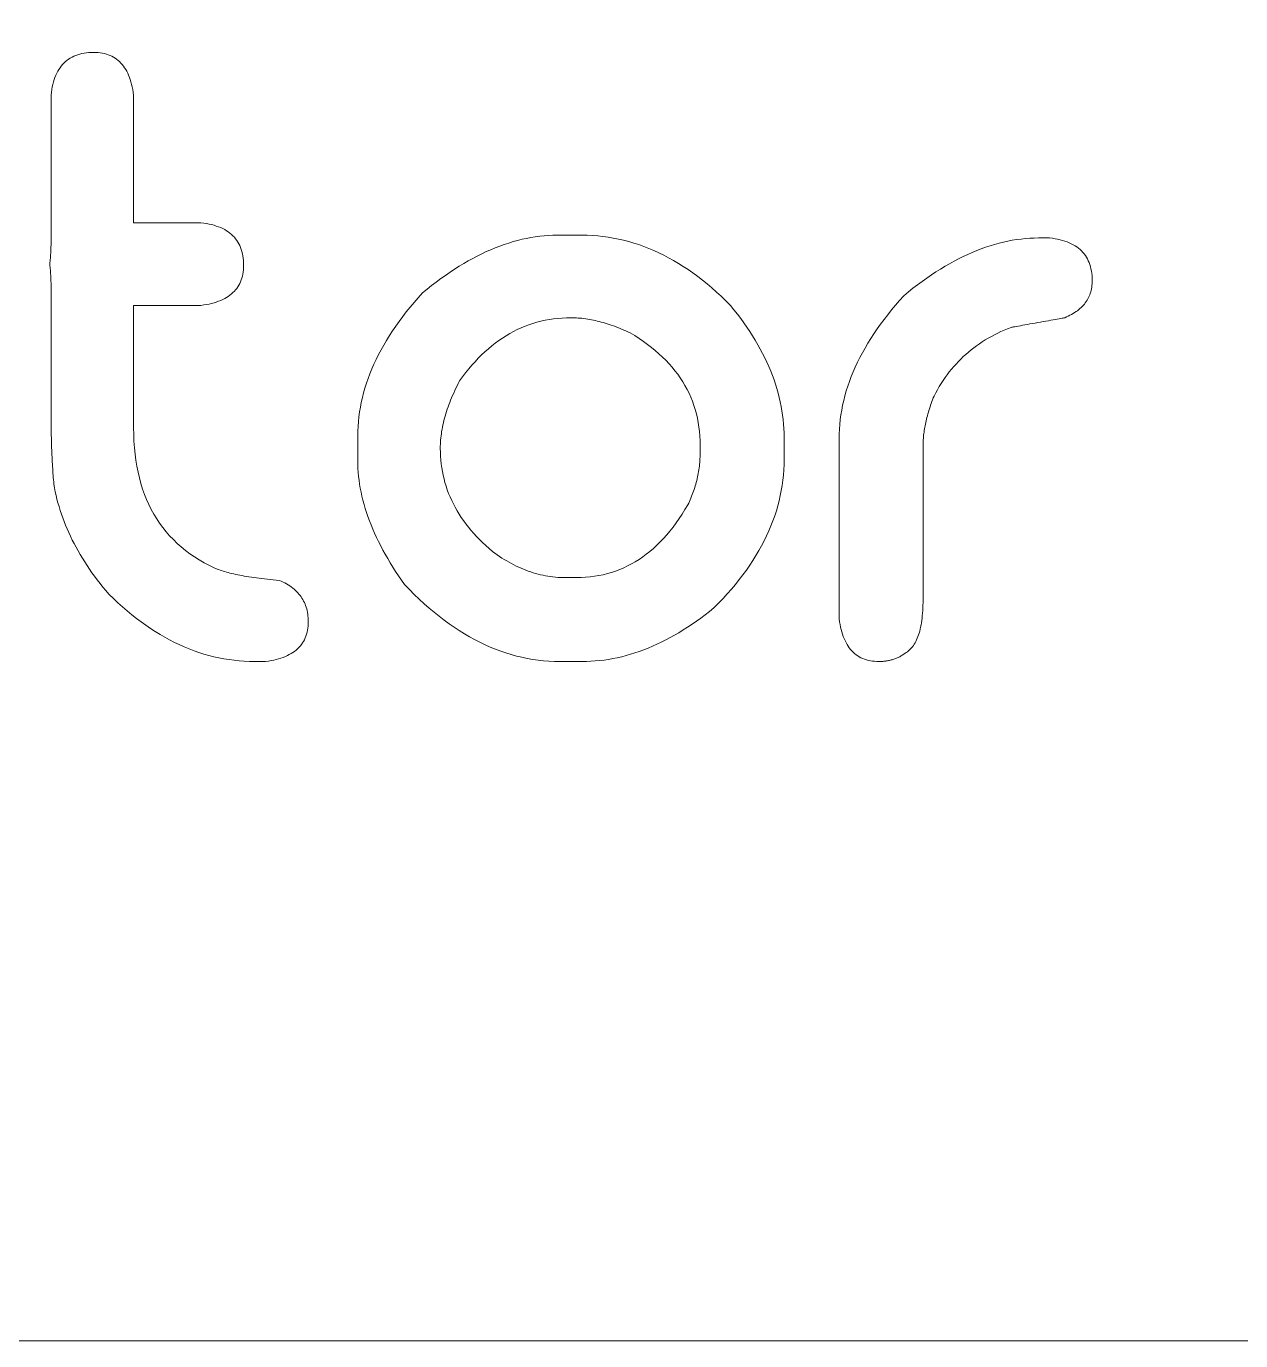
# Model space of a CAD drawing. Header units: metres. Extents: x -2538 to 7610, y -1082 to -498.
# Drawn here: x 3063.99 to 3088.13, y -1081.87 to -1055.74 of the extents above; entities that cross this region are included whole.
import ezdxf

# ---------------------------------------------------------------- set-up
doc = ezdxf.new("R2010")
doc.units = ezdxf.units.M
doc.linetypes.add('AUSGEZOGEN', pattern=[0])
doc.layers.add('Standard', color=7, linetype='AUSGEZOGEN', lineweight=25)

msp = doc.modelspace()

# ---------------------------------------------------------------- linework, layer by layer
at = {"layer": 'Standard', "color": 7, "linetype": 'AUSGEZOGEN', "lineweight": 13}
for points in [[(2572.687, -1081.873), (3134.687, -1081.873), (3134.687, -519.873), (2572.687, -519.873), (2572.687, -1081.873)], [(3065.327, -1056.254), (3065.372, -1056.255), (3065.416, -1056.258), (3065.458, -1056.262), (3065.499, -1056.269), (3065.539, -1056.277), (3065.578, -1056.288), (3065.615, -1056.3), (3065.651, -1056.314), (3065.686, -1056.33), (3065.719, -1056.348), (3065.751, -1056.368), (3065.782, -1056.39), (3065.812, -1056.413), (3065.84, -1056.439), (3065.867, -1056.466), (3065.893, -1056.495), (3065.918, -1056.526), (3065.941, -1056.559), (3065.963, -1056.594), (3065.983, -1056.631), (3066.003, -1056.669), (3066.021, -1056.71), (3066.038, -1056.752), (3066.053, -1056.797), (3066.068, -1056.843), (3066.081, -1056.891), (3066.093, -1056.941), (3066.103, -1056.992), (3066.112, -1057.046), (3066.12, -1057.102), (3066.12, -1057.11), (3066.12, -1057.134), (3066.12, -1057.173), (3066.12, -1057.225), (3066.12, -1057.29), (3066.12, -1057.366), (3066.12, -1057.452), (3066.12, -1057.548), (3066.12, -1057.651), (3066.12, -1057.761), (3066.12, -1057.877), (3066.12, -1057.997), (3066.12, -1058.12), (3066.12, -1058.246), (3066.12, -1058.373), (3066.12, -1058.5), (3066.12, -1058.626), (3066.12, -1058.749), (3066.12, -1058.87), (3066.12, -1058.985), (3066.12, -1059.095), (3066.12, -1059.199), (3066.12, -1059.294), (3066.12, -1059.38), (3066.12, -1059.456), (3066.12, -1059.521), (3066.12, -1059.573), (3066.12, -1059.612), (3066.12, -1059.636), (3066.12, -1059.645), (3066.125, -1059.645), (3066.137, -1059.645), (3066.158, -1059.645), (3066.185, -1059.645), (3066.219, -1059.645), (3066.26, -1059.645), (3066.305, -1059.645), (3066.355, -1059.645), (3066.41, -1059.645), (3066.468, -1059.645), (3066.528, -1059.645), (3066.592, -1059.645), (3066.657, -1059.645), (3066.723, -1059.645), (3066.79, -1059.645), (3066.857, -1059.645), (3066.923, -1059.645), (3066.988, -1059.645), (3067.052, -1059.645), (3067.113, -1059.645), (3067.171, -1059.645), (3067.225, -1059.645), (3067.275, -1059.645), (3067.321, -1059.645), (3067.361, -1059.645), (3067.395, -1059.645), (3067.422, -1059.645), (3067.443, -1059.645), (3067.456, -1059.645), (3067.46, -1059.645), (3067.516, -1059.651), (3067.569, -1059.659), (3067.621, -1059.669), (3067.671, -1059.68), (3067.719, -1059.693), (3067.765, -1059.707), (3067.809, -1059.722), (3067.852, -1059.74), (3067.892, -1059.758), (3067.931, -1059.778), (3067.968, -1059.8), (3068.002, -1059.823), (3068.035, -1059.847), (3068.066, -1059.873), (3068.096, -1059.901), (3068.123, -1059.93), (3068.148, -1059.96), (3068.172, -1059.992), (3068.194, -1060.026), (3068.213, -1060.061), (3068.231, -1060.097), (3068.247, -1060.135), (3068.261, -1060.175), (3068.274, -1060.215), (3068.284, -1060.258), (3068.293, -1060.302), (3068.299, -1060.347), (3068.304, -1060.394), (3068.307, -1060.442), (3068.308, -1060.492), (3068.307, -1060.537), (3068.304, -1060.581), (3068.299, -1060.623), (3068.293, -1060.664), (3068.284, -1060.704), (3068.274, -1060.743), (3068.261, -1060.78), (3068.247, -1060.816), (3068.231, -1060.851), (3068.213, -1060.884), (3068.194, -1060.916), (3068.172, -1060.947), (3068.148, -1060.977), (3068.123, -1061.005), (3068.096, -1061.032), (3068.066, -1061.058), (3068.035, -1061.083), (3068.002, -1061.106), (3067.968, -1061.128), (3067.931, -1061.149), (3067.892, -1061.168), (3067.852, -1061.186), (3067.809, -1061.203), (3067.765, -1061.219), (3067.719, -1061.233), (3067.671, -1061.246), (3067.621, -1061.258), (3067.569, -1061.268), (3067.516, -1061.277), (3067.46, -1061.285), (3067.456, -1061.285), (3067.443, -1061.285), (3067.422, -1061.285), (3067.395, -1061.285), (3067.361, -1061.285), (3067.321, -1061.285), (3067.275, -1061.285), (3067.225, -1061.285), (3067.171, -1061.285), (3067.113, -1061.285), (3067.052, -1061.285), (3066.988, -1061.285), (3066.923, -1061.285), (3066.857, -1061.285), (3066.79, -1061.285), (3066.723, -1061.285), (3066.657, -1061.285), (3066.592, -1061.285), (3066.528, -1061.285), (3066.468, -1061.285), (3066.41, -1061.285), (3066.355, -1061.285), (3066.305, -1061.285), (3066.26, -1061.285), (3066.219, -1061.285), (3066.185, -1061.285), (3066.158, -1061.285), (3066.137, -1061.285), (3066.125, -1061.285), (3066.12, -1061.285), (3066.12, -1061.293), (3066.12, -1061.316), (3066.12, -1061.353), (3066.12, -1061.403), (3066.12, -1061.465), (3066.12, -1061.538), (3066.12, -1061.621), (3066.12, -1061.712), (3066.12, -1061.811), (3066.12, -1061.916), (3066.12, -1062.027), (3066.12, -1062.142), (3066.12, -1062.26), (3066.12, -1062.38), (3066.12, -1062.502), (3066.12, -1062.623), (3066.12, -1062.744), (3066.12, -1062.862), (3066.12, -1062.977), (3066.12, -1063.088), (3066.12, -1063.193), (3066.12, -1063.292), (3066.12, -1063.383), (3066.12, -1063.466), (3066.12, -1063.539), (3066.12, -1063.601), (3066.12, -1063.651), (3066.12, -1063.688), (3066.12, -1063.711), (3066.12, -1063.719), (3066.122, -1063.854), (3066.127, -1063.986), (3066.136, -1064.115), (3066.149, -1064.241), (3066.165, -1064.364), (3066.185, -1064.484), (3066.208, -1064.602), (3066.235, -1064.717), (3066.265, -1064.828), (3066.299, -1064.937), (3066.337, -1065.043), (3066.378, -1065.146), (3066.423, -1065.246), (3066.471, -1065.344), (3066.523, -1065.438), (3066.579, -1065.53), (3066.638, -1065.618), (3066.701, -1065.704), (3066.767, -1065.787), (3066.837, -1065.867), (3066.911, -1065.944), (3066.988, -1066.018), (3067.068, -1066.089), (3067.153, -1066.158), (3067.24, -1066.223), (3067.332, -1066.286), (3067.427, -1066.346), (3067.525, -1066.403), (3067.628, -1066.457), (3067.733, -1066.508), (3067.758, -1066.519), (3067.783, -1066.529), (3067.81, -1066.54), (3067.838, -1066.55), (3067.868, -1066.56), (3067.899, -1066.57), (3067.931, -1066.58), (3067.964, -1066.59), (3067.998, -1066.599), (3068.034, -1066.608), (3068.071, -1066.617), (3068.11, -1066.626), (3068.149, -1066.635), (3068.19, -1066.643), (3068.232, -1066.651), (3068.276, -1066.66), (3068.321, -1066.667), (3068.367, -1066.675), (3068.414, -1066.683), (3068.463, -1066.69), (3068.513, -1066.697), (3068.564, -1066.704), (3068.616, -1066.711), (3068.67, -1066.718), (3068.725, -1066.724), (3068.781, -1066.731), (3068.838, -1066.737), (3068.897, -1066.743), (3068.957, -1066.748), (3069.019, -1066.754), (3069.056, -1066.77), (3069.093, -1066.787), (3069.128, -1066.805), (3069.162, -1066.824), (3069.194, -1066.843), (3069.225, -1066.863), (3069.255, -1066.884), (3069.284, -1066.906), (3069.311, -1066.928), (3069.338, -1066.952), (3069.362, -1066.975), (3069.386, -1067), (3069.408, -1067.026), (3069.429, -1067.052), (3069.449, -1067.079), (3069.468, -1067.106), (3069.485, -1067.135), (3069.501, -1067.164), (3069.516, -1067.194), (3069.529, -1067.225), (3069.541, -1067.256), (3069.552, -1067.289), (3069.562, -1067.322), (3069.57, -1067.356), (3069.577, -1067.39), (3069.583, -1067.425), (3069.587, -1067.462), (3069.59, -1067.498), (3069.592, -1067.536), (3069.593, -1067.574), (3069.592, -1067.619), (3069.589, -1067.663), (3069.584, -1067.705), (3069.578, -1067.746), (3069.569, -1067.786), (3069.559, -1067.825), (3069.547, -1067.862), (3069.533, -1067.898), (3069.516, -1067.933), (3069.499, -1067.966), (3069.479, -1067.998), (3069.457, -1068.029), (3069.434, -1068.059), (3069.408, -1068.087), (3069.381, -1068.114), (3069.352, -1068.14), (3069.321, -1068.165), (3069.288, -1068.188), (3069.253, -1068.21), (3069.216, -1068.231), (3069.177, -1068.25), (3069.137, -1068.268), (3069.095, -1068.285), (3069.05, -1068.301), (3069.004, -1068.315), (3068.956, -1068.328), (3068.906, -1068.34), (3068.854, -1068.35), (3068.801, -1068.359), (3068.745, -1068.367), (3068.744, -1068.367), (3068.742, -1068.367), (3068.739, -1068.367), (3068.735, -1068.367), (3068.729, -1068.367), (3068.722, -1068.367), (3068.715, -1068.367), (3068.707, -1068.367), (3068.698, -1068.367), (3068.688, -1068.367), (3068.679, -1068.367), (3068.668, -1068.367), (3068.658, -1068.367), (3068.647, -1068.367), (3068.636, -1068.367), (3068.625, -1068.367), (3068.614, -1068.367), (3068.603, -1068.367), (3068.593, -1068.367), (3068.583, -1068.367), (3068.574, -1068.367), (3068.565, -1068.367), (3068.557, -1068.367), (3068.549, -1068.367), (3068.543, -1068.367), (3068.537, -1068.367), (3068.533, -1068.367), (3068.529, -1068.367), (3068.527, -1068.367), (3068.526, -1068.367), (3068.424, -1068.366), (3068.321, -1068.361), (3068.219, -1068.354), (3068.118, -1068.343), (3068.017, -1068.33), (3067.916, -1068.314), (3067.816, -1068.294), (3067.716, -1068.272), (3067.617, -1068.247), (3067.518, -1068.218), (3067.419, -1068.187), (3067.321, -1068.153), (3067.223, -1068.116), (3067.126, -1068.075), (3067.029, -1068.032), (3066.933, -1067.986), (3066.837, -1067.937), (3066.741, -1067.885), (3066.646, -1067.83), (3066.552, -1067.772), (3066.457, -1067.711), (3066.363, -1067.647), (3066.27, -1067.58), (3066.177, -1067.51), (3066.084, -1067.437), (3065.992, -1067.361), (3065.901, -1067.282), (3065.809, -1067.2), (3065.718, -1067.115), (3065.628, -1067.027), (3065.568, -1066.957), (3065.51, -1066.886), (3065.453, -1066.815), (3065.398, -1066.744), (3065.345, -1066.672), (3065.293, -1066.601), (3065.243, -1066.529), (3065.195, -1066.457), (3065.148, -1066.385), (3065.102, -1066.313), (3065.059, -1066.241), (3065.017, -1066.169), (3064.976, -1066.096), (3064.937, -1066.023), (3064.9, -1065.951), (3064.864, -1065.878), (3064.83, -1065.805), (3064.798, -1065.731), (3064.767, -1065.658), (3064.738, -1065.584), (3064.71, -1065.51), (3064.684, -1065.437), (3064.66, -1065.363), (3064.637, -1065.288), (3064.616, -1065.214), (3064.596, -1065.139), (3064.578, -1065.065), (3064.562, -1064.99), (3064.547, -1064.915), (3064.534, -1064.84), (3064.531, -1064.797), (3064.527, -1064.754), (3064.524, -1064.71), (3064.521, -1064.666), (3064.517, -1064.622), (3064.514, -1064.577), (3064.512, -1064.533), (3064.509, -1064.488), (3064.506, -1064.442), (3064.504, -1064.396), (3064.501, -1064.35), (3064.499, -1064.304), (3064.497, -1064.257), (3064.495, -1064.21), (3064.493, -1064.163), (3064.491, -1064.116), (3064.49, -1064.068), (3064.488, -1064.02), (3064.487, -1063.971), (3064.486, -1063.922), (3064.484, -1063.873), (3064.483, -1063.824), (3064.482, -1063.774), (3064.482, -1063.724), (3064.481, -1063.674), (3064.481, -1063.623), (3064.48, -1063.572), (3064.48, -1063.521), (3064.48, -1063.47), (3064.48, -1063.418), (3064.48, -1063.41), (3064.48, -1063.387), (3064.48, -1063.351), (3064.48, -1063.301), (3064.48, -1063.24), (3064.48, -1063.168), (3064.48, -1063.086), (3064.48, -1062.996), (3064.48, -1062.898), (3064.48, -1062.794), (3064.48, -1062.685), (3064.48, -1062.571), (3064.48, -1062.454), (3064.48, -1062.335), (3064.48, -1062.215), (3064.48, -1062.095), (3064.48, -1061.976), (3064.48, -1061.859), (3064.48, -1061.745), (3064.48, -1061.636), (3064.48, -1061.532), (3064.48, -1061.434), (3064.48, -1061.344), (3064.48, -1061.262), (3064.48, -1061.19), (3064.48, -1061.129), (3064.48, -1061.079), (3064.48, -1061.042), (3064.48, -1061.02), (3064.48, -1061.012), (3064.48, -1060.988), (3064.479, -1060.965), (3064.479, -1060.942), (3064.479, -1060.92), (3064.479, -1060.898), (3064.478, -1060.876), (3064.478, -1060.855), (3064.478, -1060.834), (3064.477, -1060.813), (3064.476, -1060.793), (3064.476, -1060.773), (3064.475, -1060.754), (3064.474, -1060.735), (3064.474, -1060.716), (3064.473, -1060.697), (3064.472, -1060.679), (3064.471, -1060.662), (3064.47, -1060.644), (3064.468, -1060.627), (3064.467, -1060.611), (3064.466, -1060.594), (3064.465, -1060.579), (3064.463, -1060.563), (3064.462, -1060.548), (3064.46, -1060.533), (3064.459, -1060.519), (3064.457, -1060.505), (3064.456, -1060.491), (3064.454, -1060.478), (3064.452, -1060.465), (3064.454, -1060.452), (3064.456, -1060.439), (3064.457, -1060.425), (3064.459, -1060.411), (3064.46, -1060.397), (3064.462, -1060.382), (3064.463, -1060.367), (3064.465, -1060.351), (3064.466, -1060.335), (3064.467, -1060.319), (3064.468, -1060.302), (3064.47, -1060.286), (3064.471, -1060.268), (3064.472, -1060.251), (3064.473, -1060.232), (3064.474, -1060.214), (3064.474, -1060.195), (3064.475, -1060.176), (3064.476, -1060.157), (3064.476, -1060.137), (3064.477, -1060.116), (3064.478, -1060.096), (3064.478, -1060.075), (3064.478, -1060.054), (3064.479, -1060.032), (3064.479, -1060.01), (3064.479, -1059.987), (3064.479, -1059.965), (3064.48, -1059.942), (3064.48, -1059.918), (3064.48, -1059.909), (3064.48, -1059.882), (3064.48, -1059.839), (3064.48, -1059.781), (3064.48, -1059.709), (3064.48, -1059.625), (3064.48, -1059.53), (3064.48, -1059.424), (3064.48, -1059.31), (3064.48, -1059.188), (3064.48, -1059.06), (3064.48, -1058.927), (3064.48, -1058.79), (3064.48, -1058.65), (3064.48, -1058.51), (3064.48, -1058.369), (3064.48, -1058.23), (3064.48, -1058.093), (3064.48, -1057.96), (3064.48, -1057.832), (3064.48, -1057.71), (3064.48, -1057.596), (3064.48, -1057.49), (3064.48, -1057.395), (3064.48, -1057.31), (3064.48, -1057.238), (3064.48, -1057.18), (3064.48, -1057.137), (3064.48, -1057.111), (3064.48, -1057.102), (3064.486, -1057.046), (3064.494, -1056.992), (3064.504, -1056.941), (3064.515, -1056.891), (3064.528, -1056.843), (3064.542, -1056.797), (3064.557, -1056.752), (3064.575, -1056.71), (3064.593, -1056.669), (3064.613, -1056.631), (3064.635, -1056.594), (3064.658, -1056.559), (3064.682, -1056.526), (3064.708, -1056.495), (3064.736, -1056.466), (3064.765, -1056.439), (3064.795, -1056.413), (3064.827, -1056.39), (3064.861, -1056.368), (3064.896, -1056.348), (3064.932, -1056.33), (3064.97, -1056.314), (3065.01, -1056.3), (3065.05, -1056.288), (3065.093, -1056.277), (3065.137, -1056.269), (3065.182, -1056.262), (3065.229, -1056.258), (3065.277, -1056.255), (3065.327, -1056.254)], [(3074.542, -1059.891), (3074.544, -1059.891), (3074.548, -1059.891), (3074.556, -1059.891), (3074.566, -1059.891), (3074.578, -1059.891), (3074.593, -1059.891), (3074.61, -1059.891), (3074.628, -1059.891), (3074.648, -1059.891), (3074.67, -1059.891), (3074.692, -1059.891), (3074.715, -1059.891), (3074.739, -1059.891), (3074.764, -1059.891), (3074.788, -1059.891), (3074.813, -1059.891), (3074.837, -1059.891), (3074.861, -1059.891), (3074.884, -1059.891), (3074.907, -1059.891), (3074.928, -1059.891), (3074.948, -1059.891), (3074.966, -1059.891), (3074.983, -1059.891), (3074.998, -1059.891), (3075.01, -1059.891), (3075.02, -1059.891), (3075.028, -1059.891), (3075.033, -1059.891), (3075.034, -1059.891), (3075.139, -1059.892), (3075.244, -1059.897), (3075.348, -1059.905), (3075.452, -1059.915), (3075.555, -1059.929), (3075.658, -1059.946), (3075.76, -1059.967), (3075.862, -1059.99), (3075.963, -1060.016), (3076.064, -1060.046), (3076.165, -1060.078), (3076.265, -1060.114), (3076.364, -1060.153), (3076.463, -1060.194), (3076.562, -1060.239), (3076.66, -1060.287), (3076.758, -1060.338), (3076.855, -1060.393), (3076.952, -1060.45), (3077.049, -1060.51), (3077.144, -1060.574), (3077.24, -1060.641), (3077.335, -1060.71), (3077.43, -1060.783), (3077.524, -1060.859), (3077.617, -1060.938), (3077.71, -1061.02), (3077.803, -1061.105), (3077.896, -1061.194), (3077.987, -1061.285), (3078.057, -1061.372), (3078.125, -1061.458), (3078.19, -1061.545), (3078.253, -1061.632), (3078.313, -1061.719), (3078.371, -1061.806), (3078.427, -1061.893), (3078.48, -1061.98), (3078.531, -1062.067), (3078.58, -1062.154), (3078.626, -1062.241), (3078.67, -1062.329), (3078.711, -1062.416), (3078.75, -1062.503), (3078.787, -1062.591), (3078.822, -1062.678), (3078.854, -1062.766), (3078.883, -1062.854), (3078.91, -1062.941), (3078.935, -1063.029), (3078.958, -1063.117), (3078.978, -1063.205), (3078.996, -1063.293), (3079.011, -1063.381), (3079.024, -1063.469), (3079.035, -1063.557), (3079.043, -1063.645), (3079.049, -1063.733), (3079.053, -1063.822), (3079.054, -1063.91), (3079.054, -1063.912), (3079.054, -1063.916), (3079.054, -1063.922), (3079.054, -1063.931), (3079.054, -1063.943), (3079.054, -1063.956), (3079.054, -1063.971), (3079.054, -1063.987), (3079.054, -1064.005), (3079.054, -1064.024), (3079.054, -1064.044), (3079.054, -1064.064), (3079.054, -1064.085), (3079.054, -1064.107), (3079.054, -1064.129), (3079.054, -1064.151), (3079.054, -1064.172), (3079.054, -1064.194), (3079.054, -1064.214), (3079.054, -1064.234), (3079.054, -1064.253), (3079.054, -1064.271), (3079.054, -1064.287), (3079.054, -1064.302), (3079.054, -1064.315), (3079.054, -1064.326), (3079.054, -1064.335), (3079.054, -1064.342), (3079.054, -1064.346), (3079.054, -1064.348), (3079.052, -1064.452), (3079.048, -1064.556), (3079.04, -1064.659), (3079.029, -1064.762), (3079.015, -1064.864), (3078.998, -1064.967), (3078.978, -1065.068), (3078.955, -1065.17), (3078.928, -1065.271), (3078.899, -1065.371), (3078.866, -1065.472), (3078.831, -1065.571), (3078.792, -1065.671), (3078.75, -1065.77), (3078.705, -1065.869), (3078.657, -1065.967), (3078.606, -1066.065), (3078.552, -1066.162), (3078.494, -1066.259), (3078.434, -1066.356), (3078.37, -1066.452), (3078.304, -1066.548), (3078.234, -1066.643), (3078.161, -1066.739), (3078.085, -1066.833), (3078.006, -1066.928), (3077.924, -1067.021), (3077.839, -1067.115), (3077.751, -1067.208), (3077.659, -1067.301), (3077.572, -1067.371), (3077.485, -1067.438), (3077.398, -1067.503), (3077.311, -1067.566), (3077.224, -1067.627), (3077.136, -1067.685), (3077.049, -1067.74), (3076.962, -1067.794), (3076.874, -1067.845), (3076.787, -1067.893), (3076.7, -1067.939), (3076.612, -1067.983), (3076.525, -1068.025), (3076.438, -1068.064), (3076.35, -1068.101), (3076.263, -1068.135), (3076.175, -1068.167), (3076.087, -1068.197), (3076, -1068.224), (3075.912, -1068.249), (3075.824, -1068.271), (3075.737, -1068.291), (3075.649, -1068.309), (3075.561, -1068.325), (3075.474, -1068.338), (3075.386, -1068.348), (3075.298, -1068.357), (3075.21, -1068.362), (3075.122, -1068.366), (3075.034, -1068.367), (3075.033, -1068.367), (3075.029, -1068.367), (3075.022, -1068.367), (3075.013, -1068.367), (3075.002, -1068.367), (3074.989, -1068.367), (3074.974, -1068.367), (3074.957, -1068.367), (3074.94, -1068.367), (3074.921, -1068.367), (3074.901, -1068.367), (3074.88, -1068.367), (3074.859, -1068.367), (3074.837, -1068.367), (3074.815, -1068.367), (3074.794, -1068.367), (3074.772, -1068.367), (3074.751, -1068.367), (3074.73, -1068.367), (3074.71, -1068.367), (3074.691, -1068.367), (3074.673, -1068.367), (3074.657, -1068.367), (3074.642, -1068.367), (3074.629, -1068.367), (3074.618, -1068.367), (3074.609, -1068.367), (3074.602, -1068.367), (3074.598, -1068.367), (3074.597, -1068.367), (3074.488, -1068.366), (3074.379, -1068.36), (3074.271, -1068.352), (3074.163, -1068.34), (3074.055, -1068.325), (3073.948, -1068.306), (3073.842, -1068.284), (3073.735, -1068.258), (3073.63, -1068.229), (3073.524, -1068.197), (3073.419, -1068.161), (3073.315, -1068.122), (3073.211, -1068.08), (3073.107, -1068.034), (3073.004, -1067.984), (3072.901, -1067.932), (3072.799, -1067.876), (3072.697, -1067.816), (3072.595, -1067.753), (3072.494, -1067.687), (3072.394, -1067.617), (3072.293, -1067.544), (3072.194, -1067.467), (3072.094, -1067.387), (3071.995, -1067.304), (3071.897, -1067.217), (3071.799, -1067.127), (3071.701, -1067.033), (3071.604, -1066.936), (3071.507, -1066.836), (3071.446, -1066.749), (3071.387, -1066.663), (3071.33, -1066.576), (3071.276, -1066.49), (3071.223, -1066.405), (3071.172, -1066.32), (3071.124, -1066.235), (3071.077, -1066.15), (3071.033, -1066.066), (3070.99, -1065.982), (3070.95, -1065.899), (3070.912, -1065.815), (3070.876, -1065.733), (3070.842, -1065.65), (3070.81, -1065.568), (3070.78, -1065.486), (3070.752, -1065.404), (3070.726, -1065.323), (3070.702, -1065.242), (3070.681, -1065.162), (3070.661, -1065.082), (3070.643, -1065.002), (3070.628, -1064.922), (3070.614, -1064.843), (3070.603, -1064.764), (3070.594, -1064.686), (3070.586, -1064.608), (3070.581, -1064.53), (3070.578, -1064.452), (3070.577, -1064.375), (3070.577, -1064.373), (3070.577, -1064.369), (3070.577, -1064.361), (3070.577, -1064.351), (3070.577, -1064.339), (3070.577, -1064.324), (3070.577, -1064.307), (3070.577, -1064.289), (3070.577, -1064.269), (3070.577, -1064.247), (3070.577, -1064.225), (3070.577, -1064.202), (3070.577, -1064.178), (3070.577, -1064.154), (3070.577, -1064.129), (3070.577, -1064.104), (3070.577, -1064.08), (3070.577, -1064.056), (3070.577, -1064.033), (3070.577, -1064.01), (3070.577, -1063.989), (3070.577, -1063.969), (3070.577, -1063.951), (3070.577, -1063.934), (3070.577, -1063.919), (3070.577, -1063.907), (3070.577, -1063.897), (3070.577, -1063.889), (3070.577, -1063.884), (3070.577, -1063.883), (3070.579, -1063.787), (3070.583, -1063.692), (3070.59, -1063.596), (3070.6, -1063.501), (3070.613, -1063.405), (3070.629, -1063.31), (3070.647, -1063.214), (3070.669, -1063.119), (3070.693, -1063.024), (3070.72, -1062.929), (3070.75, -1062.834), (3070.783, -1062.739), (3070.818, -1062.644), (3070.857, -1062.549), (3070.898, -1062.454), (3070.943, -1062.359), (3070.99, -1062.265), (3071.04, -1062.17), (3071.093, -1062.076), (3071.148, -1061.981), (3071.207, -1061.887), (3071.268, -1061.792), (3071.333, -1061.698), (3071.4, -1061.604), (3071.47, -1061.509), (3071.542, -1061.415), (3071.618, -1061.321), (3071.697, -1061.227), (3071.778, -1061.133), (3071.862, -1061.039), (3071.954, -1060.964), (3072.046, -1060.891), (3072.138, -1060.821), (3072.229, -1060.753), (3072.32, -1060.688), (3072.411, -1060.626), (3072.502, -1060.566), (3072.593, -1060.508), (3072.683, -1060.453), (3072.774, -1060.401), (3072.864, -1060.351), (3072.954, -1060.304), (3073.044, -1060.259), (3073.133, -1060.217), (3073.223, -1060.178), (3073.312, -1060.141), (3073.401, -1060.106), (3073.49, -1060.074), (3073.579, -1060.045), (3073.667, -1060.018), (3073.755, -1059.994), (3073.844, -1059.972), (3073.931, -1059.953), (3074.019, -1059.937), (3074.107, -1059.923), (3074.194, -1059.911), (3074.281, -1059.902), (3074.369, -1059.896), (3074.455, -1059.892), (3074.542, -1059.891)], [(3084.112, -1059.945), (3084.113, -1059.945), (3084.115, -1059.945), (3084.118, -1059.945), (3084.123, -1059.945), (3084.129, -1059.945), (3084.135, -1059.945), (3084.143, -1059.945), (3084.151, -1059.945), (3084.16, -1059.945), (3084.169, -1059.945), (3084.179, -1059.945), (3084.189, -1059.945), (3084.2, -1059.945), (3084.211, -1059.945), (3084.222, -1059.945), (3084.233, -1059.945), (3084.243, -1059.945), (3084.254, -1059.945), (3084.264, -1059.945), (3084.274, -1059.945), (3084.284, -1059.945), (3084.293, -1059.945), (3084.301, -1059.945), (3084.308, -1059.945), (3084.315, -1059.945), (3084.32, -1059.945), (3084.325, -1059.945), (3084.328, -1059.945), (3084.33, -1059.945), (3084.331, -1059.945), (3084.387, -1059.952), (3084.44, -1059.96), (3084.492, -1059.97), (3084.542, -1059.981), (3084.59, -1059.994), (3084.636, -1060.008), (3084.68, -1060.023), (3084.723, -1060.04), (3084.763, -1060.059), (3084.802, -1060.079), (3084.839, -1060.101), (3084.874, -1060.124), (3084.906, -1060.148), (3084.938, -1060.174), (3084.967, -1060.202), (3084.994, -1060.231), (3085.02, -1060.261), (3085.043, -1060.293), (3085.065, -1060.327), (3085.085, -1060.362), (3085.102, -1060.398), (3085.118, -1060.436), (3085.133, -1060.475), (3085.145, -1060.516), (3085.155, -1060.559), (3085.164, -1060.603), (3085.17, -1060.648), (3085.175, -1060.695), (3085.178, -1060.743), (3085.179, -1060.793), (3085.178, -1060.827), (3085.176, -1060.86), (3085.173, -1060.893), (3085.169, -1060.925), (3085.164, -1060.956), (3085.157, -1060.987), (3085.149, -1061.017), (3085.14, -1061.046), (3085.13, -1061.075), (3085.118, -1061.103), (3085.105, -1061.13), (3085.091, -1061.157), (3085.076, -1061.183), (3085.06, -1061.209), (3085.042, -1061.234), (3085.023, -1061.258), (3085.003, -1061.282), (3084.982, -1061.305), (3084.959, -1061.327), (3084.936, -1061.349), (3084.911, -1061.37), (3084.885, -1061.391), (3084.857, -1061.41), (3084.829, -1061.43), (3084.799, -1061.448), (3084.768, -1061.466), (3084.736, -1061.483), (3084.702, -1061.5), (3084.668, -1061.516), (3084.632, -1061.531), (3084.628, -1061.532), (3084.618, -1061.534), (3084.602, -1061.537), (3084.58, -1061.541), (3084.553, -1061.545), (3084.521, -1061.551), (3084.485, -1061.558), (3084.445, -1061.565), (3084.402, -1061.573), (3084.355, -1061.581), (3084.307, -1061.59), (3084.257, -1061.599), (3084.205, -1061.608), (3084.152, -1061.617), (3084.099, -1061.627), (3084.045, -1061.637), (3083.993, -1061.646), (3083.941, -1061.655), (3083.89, -1061.664), (3083.842, -1061.673), (3083.796, -1061.681), (3083.753, -1061.689), (3083.713, -1061.696), (3083.676, -1061.703), (3083.644, -1061.709), (3083.617, -1061.713), (3083.595, -1061.717), (3083.579, -1061.72), (3083.569, -1061.722), (3083.565, -1061.723), (3083.497, -1061.749), (3083.43, -1061.777), (3083.364, -1061.806), (3083.3, -1061.837), (3083.236, -1061.869), (3083.174, -1061.902), (3083.113, -1061.937), (3083.053, -1061.972), (3082.994, -1062.009), (3082.937, -1062.048), (3082.88, -1062.087), (3082.825, -1062.128), (3082.771, -1062.171), (3082.718, -1062.214), (3082.667, -1062.259), (3082.616, -1062.305), (3082.567, -1062.353), (3082.519, -1062.402), (3082.472, -1062.452), (3082.426, -1062.503), (3082.382, -1062.556), (3082.338, -1062.61), (3082.296, -1062.666), (3082.255, -1062.722), (3082.215, -1062.78), (3082.177, -1062.84), (3082.139, -1062.9), (3082.103, -1062.962), (3082.068, -1063.025), (3082.034, -1063.09), (3082.02, -1063.127), (3082.006, -1063.163), (3081.993, -1063.199), (3081.98, -1063.235), (3081.967, -1063.271), (3081.955, -1063.306), (3081.944, -1063.342), (3081.933, -1063.376), (3081.923, -1063.411), (3081.913, -1063.445), (3081.903, -1063.479), (3081.894, -1063.513), (3081.886, -1063.547), (3081.878, -1063.58), (3081.87, -1063.613), (3081.863, -1063.646), (3081.857, -1063.678), (3081.85, -1063.71), (3081.845, -1063.742), (3081.84, -1063.773), (3081.835, -1063.805), (3081.831, -1063.836), (3081.827, -1063.867), (3081.824, -1063.897), (3081.822, -1063.927), (3081.819, -1063.957), (3081.818, -1063.987), (3081.816, -1064.016), (3081.816, -1064.045), (3081.815, -1064.074), (3081.815, -1064.084), (3081.815, -1064.113), (3081.815, -1064.16), (3081.815, -1064.223), (3081.815, -1064.301), (3081.815, -1064.393), (3081.815, -1064.497), (3081.815, -1064.611), (3081.815, -1064.736), (3081.815, -1064.868), (3081.815, -1065.008), (3081.815, -1065.152), (3081.815, -1065.301), (3081.815, -1065.453), (3081.815, -1065.606), (3081.815, -1065.758), (3081.815, -1065.91), (3081.815, -1066.059), (3081.815, -1066.203), (3081.815, -1066.343), (3081.815, -1066.475), (3081.815, -1066.6), (3081.815, -1066.714), (3081.815, -1066.818), (3081.815, -1066.91), (3081.815, -1066.988), (3081.815, -1067.051), (3081.815, -1067.098), (3081.815, -1067.127), (3081.815, -1067.137), (3081.815, -1067.194), (3081.814, -1067.249), (3081.812, -1067.304), (3081.809, -1067.356), (3081.806, -1067.407), (3081.801, -1067.457), (3081.796, -1067.505), (3081.79, -1067.552), (3081.783, -1067.597), (3081.776, -1067.641), (3081.768, -1067.683), (3081.759, -1067.724), (3081.749, -1067.763), (3081.738, -1067.801), (3081.727, -1067.837), (3081.714, -1067.872), (3081.701, -1067.905), (3081.687, -1067.937), (3081.673, -1067.968), (3081.657, -1067.996), (3081.641, -1068.024), (3081.624, -1068.05), (3081.606, -1068.074), (3081.588, -1068.097), (3081.569, -1068.118), (3081.548, -1068.138), (3081.528, -1068.157), (3081.506, -1068.174), (3081.483, -1068.189), (3081.46, -1068.203), (3081.445, -1068.214), (3081.43, -1068.224), (3081.414, -1068.234), (3081.399, -1068.244), (3081.383, -1068.253), (3081.367, -1068.262), (3081.351, -1068.271), (3081.335, -1068.279), (3081.318, -1068.287), (3081.302, -1068.294), (3081.285, -1068.301), (3081.269, -1068.308), (3081.252, -1068.315), (3081.235, -1068.321), (3081.217, -1068.326), (3081.2, -1068.331), (3081.182, -1068.336), (3081.165, -1068.341), (3081.147, -1068.345), (3081.129, -1068.349), (3081.111, -1068.352), (3081.092, -1068.356), (3081.074, -1068.358), (3081.055, -1068.361), (3081.037, -1068.363), (3081.018, -1068.364), (3080.999, -1068.366), (3080.979, -1068.366), (3080.96, -1068.367), (3080.94, -1068.367), (3080.896, -1068.366), (3080.852, -1068.363), (3080.81, -1068.359), (3080.768, -1068.352), (3080.729, -1068.344), (3080.69, -1068.333), (3080.653, -1068.321), (3080.617, -1068.307), (3080.582, -1068.291), (3080.549, -1068.273), (3080.516, -1068.253), (3080.485, -1068.232), (3080.456, -1068.208), (3080.428, -1068.183), (3080.4, -1068.155), (3080.375, -1068.126), (3080.35, -1068.095), (3080.327, -1068.062), (3080.305, -1068.027), (3080.284, -1067.99), (3080.265, -1067.952), (3080.247, -1067.911), (3080.23, -1067.869), (3080.214, -1067.825), (3080.2, -1067.779), (3080.187, -1067.73), (3080.175, -1067.681), (3080.165, -1067.629), (3080.155, -1067.575), (3080.148, -1067.52), (3080.148, -1067.508), (3080.148, -1067.474), (3080.148, -1067.419), (3080.148, -1067.346), (3080.148, -1067.254), (3080.148, -1067.147), (3080.148, -1067.026), (3080.148, -1066.891), (3080.148, -1066.746), (3080.148, -1066.591), (3080.148, -1066.428), (3080.148, -1066.259), (3080.148, -1066.085), (3080.148, -1065.907), (3080.148, -1065.729), (3080.148, -1065.55), (3080.148, -1065.372), (3080.148, -1065.198), (3080.148, -1065.029), (3080.148, -1064.866), (3080.148, -1064.711), (3080.148, -1064.566), (3080.148, -1064.432), (3080.148, -1064.31), (3080.148, -1064.203), (3080.148, -1064.112), (3080.148, -1064.038), (3080.148, -1063.983), (3080.148, -1063.949), (3080.148, -1063.938), (3080.149, -1063.842), (3080.153, -1063.747), (3080.16, -1063.652), (3080.17, -1063.557), (3080.183, -1063.462), (3080.199, -1063.367), (3080.217, -1063.271), (3080.239, -1063.176), (3080.263, -1063.081), (3080.29, -1062.987), (3080.32, -1062.892), (3080.353, -1062.797), (3080.389, -1062.702), (3080.427, -1062.607), (3080.469, -1062.512), (3080.513, -1062.417), (3080.56, -1062.323), (3080.61, -1062.228), (3080.663, -1062.133), (3080.719, -1062.039), (3080.777, -1061.944), (3080.839, -1061.849), (3080.903, -1061.755), (3080.97, -1061.66), (3081.04, -1061.566), (3081.113, -1061.471), (3081.188, -1061.377), (3081.267, -1061.283), (3081.348, -1061.188), (3081.433, -1061.094), (3081.525, -1061.018), (3081.616, -1060.946), (3081.708, -1060.876), (3081.799, -1060.808), (3081.891, -1060.743), (3081.982, -1060.68), (3082.073, -1060.62), (3082.163, -1060.563), (3082.254, -1060.508), (3082.344, -1060.456), (3082.434, -1060.406), (3082.524, -1060.359), (3082.614, -1060.314), (3082.704, -1060.272), (3082.793, -1060.232), (3082.882, -1060.195), (3082.971, -1060.161), (3083.06, -1060.129), (3083.149, -1060.1), (3083.237, -1060.073), (3083.326, -1060.049), (3083.414, -1060.027), (3083.502, -1060.008), (3083.59, -1059.991), (3083.677, -1059.977), (3083.765, -1059.966), (3083.852, -1059.957), (3083.939, -1059.95), (3084.026, -1059.947), (3084.112, -1059.945)], [(3072.218, -1064.129), (3072.219, -1064.207), (3072.222, -1064.285), (3072.228, -1064.362), (3072.236, -1064.439), (3072.247, -1064.514), (3072.259, -1064.589), (3072.274, -1064.664), (3072.292, -1064.737), (3072.311, -1064.81), (3072.333, -1064.883), (3072.357, -1064.954), (3072.384, -1065.025), (3072.413, -1065.095), (3072.444, -1065.164), (3072.478, -1065.233), (3072.513, -1065.301), (3072.551, -1065.368), (3072.592, -1065.435), (3072.635, -1065.501), (3072.68, -1065.566), (3072.727, -1065.631), (3072.777, -1065.694), (3072.828, -1065.758), (3072.883, -1065.82), (3072.939, -1065.882), (3072.998, -1065.943), (3073.059, -1066.003), (3073.123, -1066.063), (3073.189, -1066.122), (3073.257, -1066.18), (3073.303, -1066.214), (3073.35, -1066.247), (3073.397, -1066.278), (3073.444, -1066.309), (3073.491, -1066.338), (3073.538, -1066.367), (3073.585, -1066.394), (3073.633, -1066.42), (3073.68, -1066.445), (3073.728, -1066.468), (3073.776, -1066.491), (3073.823, -1066.512), (3073.871, -1066.532), (3073.92, -1066.551), (3073.968, -1066.569), (3074.016, -1066.586), (3074.065, -1066.602), (3074.113, -1066.616), (3074.162, -1066.629), (3074.211, -1066.641), (3074.26, -1066.652), (3074.309, -1066.662), (3074.358, -1066.671), (3074.407, -1066.678), (3074.457, -1066.685), (3074.507, -1066.69), (3074.556, -1066.694), (3074.606, -1066.697), (3074.656, -1066.699), (3074.706, -1066.699), (3074.707, -1066.699), (3074.709, -1066.699), (3074.712, -1066.699), (3074.717, -1066.699), (3074.722, -1066.699), (3074.729, -1066.699), (3074.736, -1066.699), (3074.744, -1066.699), (3074.753, -1066.699), (3074.763, -1066.699), (3074.773, -1066.699), (3074.783, -1066.699), (3074.794, -1066.699), (3074.805, -1066.699), (3074.815, -1066.699), (3074.826, -1066.699), (3074.837, -1066.699), (3074.848, -1066.699), (3074.858, -1066.699), (3074.868, -1066.699), (3074.878, -1066.699), (3074.886, -1066.699), (3074.895, -1066.699), (3074.902, -1066.699), (3074.909, -1066.699), (3074.914, -1066.699), (3074.919, -1066.699), (3074.922, -1066.699), (3074.924, -1066.699), (3074.925, -1066.699), (3075.016, -1066.698), (3075.107, -1066.693), (3075.196, -1066.685), (3075.283, -1066.673), (3075.37, -1066.659), (3075.455, -1066.641), (3075.539, -1066.62), (3075.622, -1066.596), (3075.704, -1066.569), (3075.785, -1066.538), (3075.864, -1066.504), (3075.942, -1066.467), (3076.019, -1066.427), (3076.094, -1066.384), (3076.169, -1066.337), (3076.242, -1066.287), (3076.314, -1066.234), (3076.385, -1066.178), (3076.454, -1066.118), (3076.523, -1066.055), (3076.59, -1065.989), (3076.656, -1065.92), (3076.721, -1065.847), (3076.784, -1065.772), (3076.846, -1065.693), (3076.908, -1065.611), (3076.967, -1065.525), (3077.026, -1065.437), (3077.083, -1065.345), (3077.14, -1065.25), (3077.156, -1065.217), (3077.171, -1065.183), (3077.186, -1065.15), (3077.201, -1065.116), (3077.215, -1065.082), (3077.228, -1065.048), (3077.241, -1065.014), (3077.253, -1064.979), (3077.265, -1064.945), (3077.276, -1064.91), (3077.287, -1064.875), (3077.297, -1064.84), (3077.307, -1064.805), (3077.316, -1064.77), (3077.324, -1064.734), (3077.332, -1064.698), (3077.34, -1064.663), (3077.346, -1064.627), (3077.353, -1064.591), (3077.358, -1064.554), (3077.364, -1064.518), (3077.368, -1064.481), (3077.372, -1064.445), (3077.376, -1064.408), (3077.379, -1064.371), (3077.381, -1064.334), (3077.383, -1064.296), (3077.385, -1064.259), (3077.386, -1064.221), (3077.386, -1064.184), (3077.386, -1064.183), (3077.386, -1064.182), (3077.386, -1064.181), (3077.386, -1064.178), (3077.386, -1064.176), (3077.386, -1064.172), (3077.386, -1064.169), (3077.386, -1064.164), (3077.386, -1064.16), (3077.386, -1064.155), (3077.386, -1064.15), (3077.386, -1064.145), (3077.386, -1064.14), (3077.386, -1064.134), (3077.386, -1064.129), (3077.386, -1064.123), (3077.386, -1064.118), (3077.386, -1064.113), (3077.386, -1064.108), (3077.386, -1064.103), (3077.386, -1064.098), (3077.386, -1064.093), (3077.386, -1064.089), (3077.386, -1064.086), (3077.386, -1064.082), (3077.386, -1064.08), (3077.386, -1064.077), (3077.386, -1064.076), (3077.386, -1064.075), (3077.386, -1064.074), (3077.384, -1063.98), (3077.38, -1063.887), (3077.372, -1063.796), (3077.361, -1063.706), (3077.347, -1063.617), (3077.33, -1063.53), (3077.31, -1063.444), (3077.287, -1063.359), (3077.26, -1063.275), (3077.231, -1063.193), (3077.198, -1063.112), (3077.163, -1063.033), (3077.124, -1062.955), (3077.082, -1062.878), (3077.037, -1062.803), (3076.989, -1062.729), (3076.938, -1062.656), (3076.884, -1062.585), (3076.826, -1062.515), (3076.766, -1062.446), (3076.702, -1062.378), (3076.636, -1062.312), (3076.566, -1062.248), (3076.493, -1062.184), (3076.417, -1062.122), (3076.338, -1062.062), (3076.256, -1062.002), (3076.171, -1061.944), (3076.083, -1061.887), (3075.991, -1061.832), (3075.949, -1061.812), (3075.907, -1061.793), (3075.865, -1061.775), (3075.823, -1061.757), (3075.782, -1061.74), (3075.741, -1061.724), (3075.7, -1061.708), (3075.659, -1061.693), (3075.618, -1061.679), (3075.578, -1061.665), (3075.538, -1061.652), (3075.498, -1061.639), (3075.458, -1061.628), (3075.419, -1061.617), (3075.379, -1061.606), (3075.34, -1061.597), (3075.301, -1061.588), (3075.263, -1061.579), (3075.224, -1061.572), (3075.186, -1061.565), (3075.148, -1061.558), (3075.11, -1061.553), (3075.073, -1061.548), (3075.035, -1061.543), (3074.998, -1061.54), (3074.961, -1061.537), (3074.924, -1061.534), (3074.888, -1061.533), (3074.852, -1061.532), (3074.815, -1061.531), (3074.728, -1061.533), (3074.641, -1061.537), (3074.555, -1061.544), (3074.47, -1061.554), (3074.386, -1061.566), (3074.302, -1061.582), (3074.22, -1061.6), (3074.139, -1061.621), (3074.059, -1061.645), (3073.98, -1061.671), (3073.902, -1061.7), (3073.824, -1061.733), (3073.748, -1061.768), (3073.673, -1061.805), (3073.599, -1061.846), (3073.525, -1061.889), (3073.453, -1061.935), (3073.381, -1061.984), (3073.311, -1062.036), (3073.242, -1062.09), (3073.173, -1062.148), (3073.106, -1062.208), (3073.039, -1062.271), (3072.974, -1062.336), (3072.909, -1062.405), (3072.845, -1062.476), (3072.783, -1062.55), (3072.721, -1062.627), (3072.66, -1062.707), (3072.601, -1062.789), (3072.576, -1062.837), (3072.551, -1062.885), (3072.528, -1062.933), (3072.505, -1062.98), (3072.484, -1063.028), (3072.463, -1063.075), (3072.443, -1063.121), (3072.424, -1063.168), (3072.405, -1063.214), (3072.388, -1063.26), (3072.371, -1063.306), (3072.356, -1063.351), (3072.341, -1063.396), (3072.327, -1063.442), (3072.313, -1063.486), (3072.301, -1063.531), (3072.29, -1063.575), (3072.279, -1063.619), (3072.269, -1063.663), (3072.26, -1063.707), (3072.252, -1063.75), (3072.245, -1063.793), (3072.239, -1063.836), (3072.233, -1063.878), (3072.228, -1063.921), (3072.225, -1063.963), (3072.222, -1064.005), (3072.22, -1064.046), (3072.218, -1064.088), (3072.218, -1064.129)]]:
    msp.add_lwpolyline(points, close=True, dxfattribs=at)

doc.saveas('drawing.dxf')
